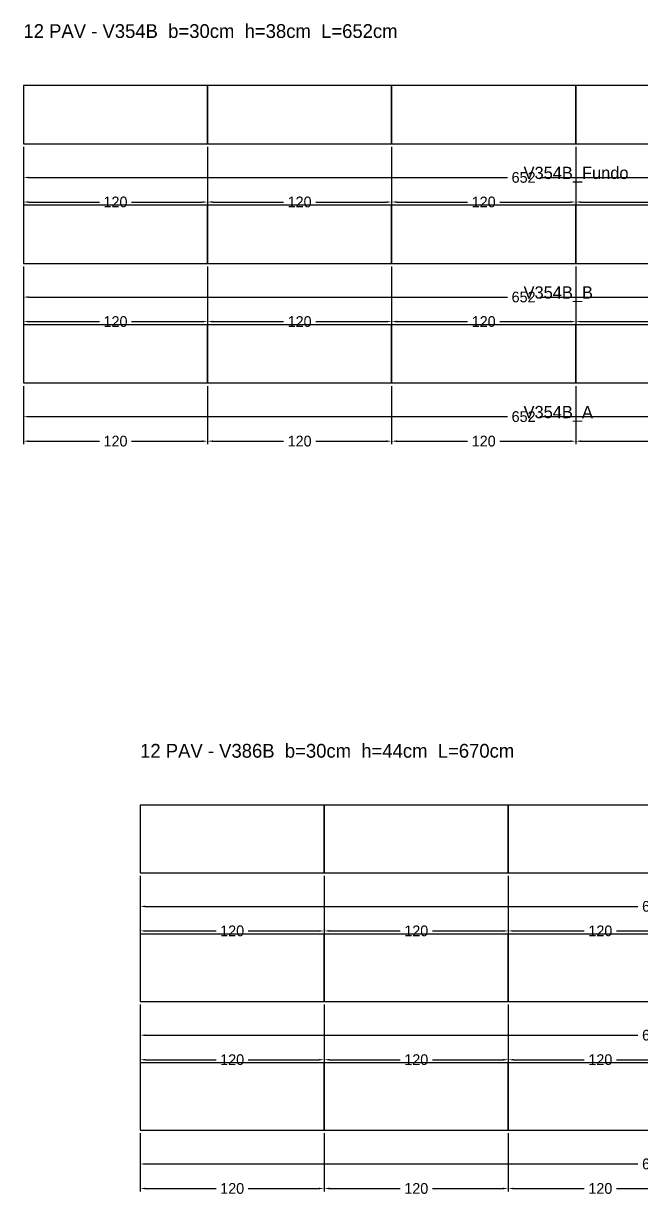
# Model space of a CAD drawing. Header units: metres. Extents: x 180 to 6304, y -11808 to -336.
# Drawn here: x 796 to 1199, y -5169 to -4404 of the extents above; entities that cross this region are included whole.
import ezdxf

# ---------------------------------------------------------------- set-up
doc = ezdxf.new("R2010")
doc.units = ezdxf.units.M
doc.layers.add('COTA', color=3, linetype='Continuous')
doc.dimstyles.new('COTA_VIG', dxfattribs={"dimtxt": 7, "dimasz": 3.5, "dimexe": 2, "dimexo": 2, "dimgap": 1.5, "dimtad": 1, "dimdec": 1, "dimcen": 2.5, "dimclrd": 3, "dimclre": 3, "dimclrt": 3, "dimazin": 3, "dimtfac": 1, "dimtmove": 0, "dimatfit": 3})

# ---------------------------------------------------------------- blocks, each defined once
blk = doc.blocks.new('_CLOSEDFILLED')
at = {"color": 0, "linetype": 'BYBLOCK'}
blk.add_solid([(-1, 0.16), (0, 0), (-1, -0.16)], dxfattribs=at)
blk = doc.blocks.new('*D1075')
at = {"color": 3}
for p, q in [((796.02, -4640.5), (796.02, -4662.5)), ((1448.02, -4640.5), (1448.02, -4662.5)), ((799.52, -4660.5), (1111.52, -4660.5)), ((1132.52, -4660.5), (1444.52, -4660.5))]:
    blk.add_line(p, q, dxfattribs=at)
at = {"layer": 'Defpoints'}
for p in [(796.02, -4638.5), (1448.02, -4638.5), (796.02, -4660.5)]:
    blk.add_point(p, dxfattribs=at)
at = {"layer": 'COTA', "color": 3, "xscale": 3.5, "yscale": 3.5, "rotation": 180}
blk.add_blockref('_CLOSEDFILLED', (796.02, -4660.5), dxfattribs=at)
at = {"layer": 'COTA', "color": 3, "xscale": 3.5, "yscale": 3.5}
blk.add_blockref('_CLOSEDFILLED', (1448.02, -4660.5), dxfattribs=at)
at = {"layer": 'COTA', "color": 3, "insert": (1122.02, -4660.5), "char_height": 7, "attachment_point": 5}
blk.add_mtext('652', dxfattribs=at)
blk = doc.blocks.new('*D1076')
at = {"color": 3}
for p, q in [((796.02, -4640.5), (796.02, -4678.5)), ((916.02, -4640.5), (916.02, -4678.5)), ((799.52, -4676.5), (845.52, -4676.5)), ((866.52, -4676.5), (912.52, -4676.5))]:
    blk.add_line(p, q, dxfattribs=at)
at = {"layer": 'Defpoints'}
for p in [(796.02, -4638.5), (916.02, -4638.5), (796.02, -4676.5)]:
    blk.add_point(p, dxfattribs=at)
at = {"layer": 'COTA', "color": 3, "xscale": 3.5, "yscale": 3.5, "rotation": 180}
blk.add_blockref('_CLOSEDFILLED', (796.02, -4676.5), dxfattribs=at)
at = {"layer": 'COTA', "color": 3, "xscale": 3.5, "yscale": 3.5}
blk.add_blockref('_CLOSEDFILLED', (916.02, -4676.5), dxfattribs=at)
at = {"layer": 'COTA', "color": 3, "insert": (856.02, -4676.5), "char_height": 7, "attachment_point": 5}
blk.add_mtext('120', dxfattribs=at)
blk = doc.blocks.new('*D1077')
at = {"color": 3}
for p, q in [((916.02, -4640.5), (916.02, -4678.5)), ((1036.02, -4640.5), (1036.02, -4678.5)), ((919.52, -4676.5), (965.52, -4676.5)), ((986.52, -4676.5), (1032.52, -4676.5))]:
    blk.add_line(p, q, dxfattribs=at)
at = {"layer": 'Defpoints'}
for p in [(916.02, -4638.5), (1036.02, -4638.5), (916.02, -4676.5)]:
    blk.add_point(p, dxfattribs=at)
at = {"layer": 'COTA', "color": 3, "xscale": 3.5, "yscale": 3.5, "rotation": 180}
blk.add_blockref('_CLOSEDFILLED', (916.02, -4676.5), dxfattribs=at)
at = {"layer": 'COTA', "color": 3, "xscale": 3.5, "yscale": 3.5}
blk.add_blockref('_CLOSEDFILLED', (1036.02, -4676.5), dxfattribs=at)
at = {"layer": 'COTA', "color": 3, "insert": (976.02, -4676.5), "char_height": 7, "attachment_point": 5}
blk.add_mtext('120', dxfattribs=at)
blk = doc.blocks.new('*D1078')
at = {"color": 3}
for p, q in [((1036.02, -4640.5), (1036.02, -4678.5)), ((1156.02, -4640.5), (1156.02, -4678.5)), ((1039.52, -4676.5), (1085.52, -4676.5)), ((1106.52, -4676.5), (1152.52, -4676.5))]:
    blk.add_line(p, q, dxfattribs=at)
at = {"layer": 'Defpoints'}
for p in [(1036.02, -4638.5), (1156.02, -4638.5), (1036.02, -4676.5)]:
    blk.add_point(p, dxfattribs=at)
at = {"layer": 'COTA', "color": 3, "xscale": 3.5, "yscale": 3.5, "rotation": 180}
blk.add_blockref('_CLOSEDFILLED', (1036.02, -4676.5), dxfattribs=at)
at = {"layer": 'COTA', "color": 3, "xscale": 3.5, "yscale": 3.5}
blk.add_blockref('_CLOSEDFILLED', (1156.02, -4676.5), dxfattribs=at)
at = {"layer": 'COTA', "color": 3, "insert": (1096.02, -4676.5), "char_height": 7, "attachment_point": 5}
blk.add_mtext('120', dxfattribs=at)
blk = doc.blocks.new('*D1079')
at = {"color": 3}
for p, q in [((1156.02, -4640.5), (1156.02, -4678.5)), ((1276.02, -4640.5), (1276.02, -4678.5)), ((1159.52, -4676.5), (1205.52, -4676.5)), ((1226.52, -4676.5), (1272.52, -4676.5))]:
    blk.add_line(p, q, dxfattribs=at)
at = {"layer": 'Defpoints'}
for p in [(1156.02, -4638.5), (1276.02, -4638.5), (1156.02, -4676.5)]:
    blk.add_point(p, dxfattribs=at)
at = {"layer": 'COTA', "color": 3, "xscale": 3.5, "yscale": 3.5, "rotation": 180}
blk.add_blockref('_CLOSEDFILLED', (1156.02, -4676.5), dxfattribs=at)
at = {"layer": 'COTA', "color": 3, "xscale": 3.5, "yscale": 3.5}
blk.add_blockref('_CLOSEDFILLED', (1276.02, -4676.5), dxfattribs=at)
at = {"layer": 'COTA', "color": 3, "insert": (1216.02, -4676.5), "char_height": 7, "attachment_point": 5}
blk.add_mtext('120', dxfattribs=at)
blk = doc.blocks.new('*D1083')
at = {"color": 3}
for p, q in [((796.02, -4562.5), (796.02, -4584.5)), ((1448.02, -4562.5), (1448.02, -4584.5)), ((799.52, -4582.5), (1111.52, -4582.5)), ((1132.52, -4582.5), (1444.52, -4582.5))]:
    blk.add_line(p, q, dxfattribs=at)
at = {"layer": 'Defpoints'}
for p in [(796.02, -4560.5), (1448.02, -4560.5), (796.02, -4582.5)]:
    blk.add_point(p, dxfattribs=at)
at = {"layer": 'COTA', "color": 3, "xscale": 3.5, "yscale": 3.5, "rotation": 180}
blk.add_blockref('_CLOSEDFILLED', (796.02, -4582.5), dxfattribs=at)
at = {"layer": 'COTA', "color": 3, "xscale": 3.5, "yscale": 3.5}
blk.add_blockref('_CLOSEDFILLED', (1448.02, -4582.5), dxfattribs=at)
at = {"layer": 'COTA', "color": 3, "insert": (1122.02, -4582.5), "char_height": 7, "attachment_point": 5}
blk.add_mtext('652', dxfattribs=at)
blk = doc.blocks.new('*D1084')
at = {"color": 3}
for p, q in [((796.02, -4562.5), (796.02, -4600.5)), ((916.02, -4562.5), (916.02, -4600.5)), ((799.52, -4598.5), (845.52, -4598.5)), ((866.52, -4598.5), (912.52, -4598.5))]:
    blk.add_line(p, q, dxfattribs=at)
at = {"layer": 'Defpoints'}
for p in [(796.02, -4560.5), (916.02, -4560.5), (796.02, -4598.5)]:
    blk.add_point(p, dxfattribs=at)
at = {"layer": 'COTA', "color": 3, "xscale": 3.5, "yscale": 3.5, "rotation": 180}
blk.add_blockref('_CLOSEDFILLED', (796.02, -4598.5), dxfattribs=at)
at = {"layer": 'COTA', "color": 3, "xscale": 3.5, "yscale": 3.5}
blk.add_blockref('_CLOSEDFILLED', (916.02, -4598.5), dxfattribs=at)
at = {"layer": 'COTA', "color": 3, "insert": (856.02, -4598.5), "char_height": 7, "attachment_point": 5}
blk.add_mtext('120', dxfattribs=at)
blk = doc.blocks.new('*D1085')
at = {"color": 3}
for p, q in [((916.02, -4562.5), (916.02, -4600.5)), ((1036.02, -4562.5), (1036.02, -4600.5)), ((919.52, -4598.5), (965.52, -4598.5)), ((986.52, -4598.5), (1032.52, -4598.5))]:
    blk.add_line(p, q, dxfattribs=at)
at = {"layer": 'Defpoints'}
for p in [(916.02, -4560.5), (1036.02, -4560.5), (916.02, -4598.5)]:
    blk.add_point(p, dxfattribs=at)
at = {"layer": 'COTA', "color": 3, "xscale": 3.5, "yscale": 3.5, "rotation": 180}
blk.add_blockref('_CLOSEDFILLED', (916.02, -4598.5), dxfattribs=at)
at = {"layer": 'COTA', "color": 3, "xscale": 3.5, "yscale": 3.5}
blk.add_blockref('_CLOSEDFILLED', (1036.02, -4598.5), dxfattribs=at)
at = {"layer": 'COTA', "color": 3, "insert": (976.02, -4598.5), "char_height": 7, "attachment_point": 5}
blk.add_mtext('120', dxfattribs=at)
blk = doc.blocks.new('*D1086')
at = {"color": 3}
for p, q in [((1036.02, -4562.5), (1036.02, -4600.5)), ((1156.02, -4562.5), (1156.02, -4600.5)), ((1039.52, -4598.5), (1085.52, -4598.5)), ((1106.52, -4598.5), (1152.52, -4598.5))]:
    blk.add_line(p, q, dxfattribs=at)
at = {"layer": 'Defpoints'}
for p in [(1036.02, -4560.5), (1156.02, -4560.5), (1036.02, -4598.5)]:
    blk.add_point(p, dxfattribs=at)
at = {"layer": 'COTA', "color": 3, "xscale": 3.5, "yscale": 3.5, "rotation": 180}
blk.add_blockref('_CLOSEDFILLED', (1036.02, -4598.5), dxfattribs=at)
at = {"layer": 'COTA', "color": 3, "xscale": 3.5, "yscale": 3.5}
blk.add_blockref('_CLOSEDFILLED', (1156.02, -4598.5), dxfattribs=at)
at = {"layer": 'COTA', "color": 3, "insert": (1096.02, -4598.5), "char_height": 7, "attachment_point": 5}
blk.add_mtext('120', dxfattribs=at)
blk = doc.blocks.new('*D1087')
at = {"color": 3}
for p, q in [((1156.02, -4562.5), (1156.02, -4600.5)), ((1276.02, -4562.5), (1276.02, -4600.5)), ((1159.52, -4598.5), (1205.52, -4598.5)), ((1226.52, -4598.5), (1272.52, -4598.5))]:
    blk.add_line(p, q, dxfattribs=at)
at = {"layer": 'Defpoints'}
for p in [(1156.02, -4560.5), (1276.02, -4560.5), (1156.02, -4598.5)]:
    blk.add_point(p, dxfattribs=at)
at = {"layer": 'COTA', "color": 3, "xscale": 3.5, "yscale": 3.5, "rotation": 180}
blk.add_blockref('_CLOSEDFILLED', (1156.02, -4598.5), dxfattribs=at)
at = {"layer": 'COTA', "color": 3, "xscale": 3.5, "yscale": 3.5}
blk.add_blockref('_CLOSEDFILLED', (1276.02, -4598.5), dxfattribs=at)
at = {"layer": 'COTA', "color": 3, "insert": (1216.02, -4598.5), "char_height": 7, "attachment_point": 5}
blk.add_mtext('120', dxfattribs=at)
blk = doc.blocks.new('*D1091')
at = {"color": 3}
for p, q in [((796.02, -4484.5), (796.02, -4506.5)), ((1448.02, -4484.5), (1448.02, -4506.5)), ((799.52, -4504.5), (1111.52, -4504.5)), ((1132.52, -4504.5), (1444.52, -4504.5))]:
    blk.add_line(p, q, dxfattribs=at)
at = {"layer": 'Defpoints'}
for p in [(796.02, -4482.5), (1448.02, -4482.5), (796.02, -4504.5)]:
    blk.add_point(p, dxfattribs=at)
at = {"layer": 'COTA', "color": 3, "xscale": 3.5, "yscale": 3.5, "rotation": 180}
blk.add_blockref('_CLOSEDFILLED', (796.02, -4504.5), dxfattribs=at)
at = {"layer": 'COTA', "color": 3, "xscale": 3.5, "yscale": 3.5}
blk.add_blockref('_CLOSEDFILLED', (1448.02, -4504.5), dxfattribs=at)
at = {"layer": 'COTA', "color": 3, "insert": (1122.02, -4504.5), "char_height": 7, "attachment_point": 5}
blk.add_mtext('652', dxfattribs=at)
blk = doc.blocks.new('*D1092')
at = {"color": 3}
for p, q in [((796.02, -4484.5), (796.02, -4522.5)), ((916.02, -4484.5), (916.02, -4522.5)), ((799.52, -4520.5), (845.52, -4520.5)), ((866.52, -4520.5), (912.52, -4520.5))]:
    blk.add_line(p, q, dxfattribs=at)
at = {"layer": 'Defpoints'}
for p in [(796.02, -4482.5), (916.02, -4482.5), (796.02, -4520.5)]:
    blk.add_point(p, dxfattribs=at)
at = {"layer": 'COTA', "color": 3, "xscale": 3.5, "yscale": 3.5, "rotation": 180}
blk.add_blockref('_CLOSEDFILLED', (796.02, -4520.5), dxfattribs=at)
at = {"layer": 'COTA', "color": 3, "xscale": 3.5, "yscale": 3.5}
blk.add_blockref('_CLOSEDFILLED', (916.02, -4520.5), dxfattribs=at)
at = {"layer": 'COTA', "color": 3, "insert": (856.02, -4520.5), "char_height": 7, "attachment_point": 5}
blk.add_mtext('120', dxfattribs=at)
blk = doc.blocks.new('*D1093')
at = {"color": 3}
for p, q in [((916.02, -4484.5), (916.02, -4522.5)), ((1036.02, -4484.5), (1036.02, -4522.5)), ((919.52, -4520.5), (965.52, -4520.5)), ((986.52, -4520.5), (1032.52, -4520.5))]:
    blk.add_line(p, q, dxfattribs=at)
at = {"layer": 'Defpoints'}
for p in [(916.02, -4482.5), (1036.02, -4482.5), (916.02, -4520.5)]:
    blk.add_point(p, dxfattribs=at)
at = {"layer": 'COTA', "color": 3, "xscale": 3.5, "yscale": 3.5, "rotation": 180}
blk.add_blockref('_CLOSEDFILLED', (916.02, -4520.5), dxfattribs=at)
at = {"layer": 'COTA', "color": 3, "xscale": 3.5, "yscale": 3.5}
blk.add_blockref('_CLOSEDFILLED', (1036.02, -4520.5), dxfattribs=at)
at = {"layer": 'COTA', "color": 3, "insert": (976.02, -4520.5), "char_height": 7, "attachment_point": 5}
blk.add_mtext('120', dxfattribs=at)
blk = doc.blocks.new('*D1094')
at = {"color": 3}
for p, q in [((1036.02, -4484.5), (1036.02, -4522.5)), ((1156.02, -4484.5), (1156.02, -4522.5)), ((1039.52, -4520.5), (1085.52, -4520.5)), ((1106.52, -4520.5), (1152.52, -4520.5))]:
    blk.add_line(p, q, dxfattribs=at)
at = {"layer": 'Defpoints'}
for p in [(1036.02, -4482.5), (1156.02, -4482.5), (1036.02, -4520.5)]:
    blk.add_point(p, dxfattribs=at)
at = {"layer": 'COTA', "color": 3, "xscale": 3.5, "yscale": 3.5, "rotation": 180}
blk.add_blockref('_CLOSEDFILLED', (1036.02, -4520.5), dxfattribs=at)
at = {"layer": 'COTA', "color": 3, "xscale": 3.5, "yscale": 3.5}
blk.add_blockref('_CLOSEDFILLED', (1156.02, -4520.5), dxfattribs=at)
at = {"layer": 'COTA', "color": 3, "insert": (1096.02, -4520.5), "char_height": 7, "attachment_point": 5}
blk.add_mtext('120', dxfattribs=at)
blk = doc.blocks.new('*D1095')
at = {"color": 3}
for p, q in [((1156.02, -4484.5), (1156.02, -4522.5)), ((1276.02, -4484.5), (1276.02, -4522.5)), ((1159.52, -4520.5), (1205.52, -4520.5)), ((1226.52, -4520.5), (1272.52, -4520.5))]:
    blk.add_line(p, q, dxfattribs=at)
at = {"layer": 'Defpoints'}
for p in [(1156.02, -4482.5), (1276.02, -4482.5), (1156.02, -4520.5)]:
    blk.add_point(p, dxfattribs=at)
at = {"layer": 'COTA', "color": 3, "xscale": 3.5, "yscale": 3.5, "rotation": 180}
blk.add_blockref('_CLOSEDFILLED', (1156.02, -4520.5), dxfattribs=at)
at = {"layer": 'COTA', "color": 3, "xscale": 3.5, "yscale": 3.5}
blk.add_blockref('_CLOSEDFILLED', (1276.02, -4520.5), dxfattribs=at)
at = {"layer": 'COTA', "color": 3, "insert": (1216.02, -4520.5), "char_height": 7, "attachment_point": 5}
blk.add_mtext('120', dxfattribs=at)
blk = doc.blocks.new('*D1369')
at = {"color": 3}
for p, q in [((872.07, -5127.94), (872.07, -5149.94)), ((1542.07, -5127.94), (1542.07, -5149.94)), ((875.57, -5147.94), (1196.57, -5147.94)), ((1217.57, -5147.94), (1538.57, -5147.94))]:
    blk.add_line(p, q, dxfattribs=at)
at = {"layer": 'Defpoints'}
for p in [(872.07, -5125.94), (1542.07, -5125.94), (872.07, -5147.94)]:
    blk.add_point(p, dxfattribs=at)
at = {"layer": 'COTA', "color": 3, "xscale": 3.5, "yscale": 3.5, "rotation": 180}
blk.add_blockref('_CLOSEDFILLED', (872.07, -5147.94), dxfattribs=at)
at = {"layer": 'COTA', "color": 3, "xscale": 3.5, "yscale": 3.5}
blk.add_blockref('_CLOSEDFILLED', (1542.07, -5147.94), dxfattribs=at)
at = {"layer": 'COTA', "color": 3, "insert": (1207.07, -5147.94), "char_height": 7, "attachment_point": 5}
blk.add_mtext('670', dxfattribs=at)
blk = doc.blocks.new('*D1370')
at = {"color": 3}
for p, q in [((872.07, -5127.94), (872.07, -5165.94)), ((992.07, -5127.94), (992.07, -5165.94)), ((875.57, -5163.94), (921.57, -5163.94)), ((942.57, -5163.94), (988.57, -5163.94))]:
    blk.add_line(p, q, dxfattribs=at)
at = {"layer": 'Defpoints'}
for p in [(872.07, -5125.94), (992.07, -5125.94), (872.07, -5163.94)]:
    blk.add_point(p, dxfattribs=at)
at = {"layer": 'COTA', "color": 3, "xscale": 3.5, "yscale": 3.5, "rotation": 180}
blk.add_blockref('_CLOSEDFILLED', (872.07, -5163.94), dxfattribs=at)
at = {"layer": 'COTA', "color": 3, "xscale": 3.5, "yscale": 3.5}
blk.add_blockref('_CLOSEDFILLED', (992.07, -5163.94), dxfattribs=at)
at = {"layer": 'COTA', "color": 3, "insert": (932.07, -5163.94), "char_height": 7, "attachment_point": 5}
blk.add_mtext('120', dxfattribs=at)
blk = doc.blocks.new('*D1371')
at = {"color": 3}
for p, q in [((992.07, -5127.94), (992.07, -5165.94)), ((1112.07, -5127.94), (1112.07, -5165.94)), ((995.57, -5163.94), (1041.57, -5163.94)), ((1062.57, -5163.94), (1108.57, -5163.94))]:
    blk.add_line(p, q, dxfattribs=at)
at = {"layer": 'Defpoints'}
for p in [(992.07, -5125.94), (1112.07, -5125.94), (992.07, -5163.94)]:
    blk.add_point(p, dxfattribs=at)
at = {"layer": 'COTA', "color": 3, "xscale": 3.5, "yscale": 3.5, "rotation": 180}
blk.add_blockref('_CLOSEDFILLED', (992.07, -5163.94), dxfattribs=at)
at = {"layer": 'COTA', "color": 3, "xscale": 3.5, "yscale": 3.5}
blk.add_blockref('_CLOSEDFILLED', (1112.07, -5163.94), dxfattribs=at)
at = {"layer": 'COTA', "color": 3, "insert": (1052.07, -5163.94), "char_height": 7, "attachment_point": 5}
blk.add_mtext('120', dxfattribs=at)
blk = doc.blocks.new('*D1372')
at = {"color": 3}
for p, q in [((1112.07, -5127.94), (1112.07, -5165.94)), ((1232.07, -5127.94), (1232.07, -5165.94)), ((1115.57, -5163.94), (1161.57, -5163.94)), ((1182.57, -5163.94), (1228.57, -5163.94))]:
    blk.add_line(p, q, dxfattribs=at)
at = {"layer": 'Defpoints'}
for p in [(1112.07, -5125.94), (1232.07, -5125.94), (1112.07, -5163.94)]:
    blk.add_point(p, dxfattribs=at)
at = {"layer": 'COTA', "color": 3, "xscale": 3.5, "yscale": 3.5, "rotation": 180}
blk.add_blockref('_CLOSEDFILLED', (1112.07, -5163.94), dxfattribs=at)
at = {"layer": 'COTA', "color": 3, "xscale": 3.5, "yscale": 3.5}
blk.add_blockref('_CLOSEDFILLED', (1232.07, -5163.94), dxfattribs=at)
at = {"layer": 'COTA', "color": 3, "insert": (1172.07, -5163.94), "char_height": 7, "attachment_point": 5}
blk.add_mtext('120', dxfattribs=at)
blk = doc.blocks.new('*D1377')
at = {"color": 3}
for p, q in [((872.07, -5043.94), (872.07, -5065.94)), ((1542.07, -5043.94), (1542.07, -5065.94)), ((875.57, -5063.94), (1196.57, -5063.94)), ((1217.57, -5063.94), (1538.57, -5063.94))]:
    blk.add_line(p, q, dxfattribs=at)
at = {"layer": 'Defpoints'}
for p in [(872.07, -5041.94), (1542.07, -5041.94), (872.07, -5063.94)]:
    blk.add_point(p, dxfattribs=at)
at = {"layer": 'COTA', "color": 3, "xscale": 3.5, "yscale": 3.5, "rotation": 180}
blk.add_blockref('_CLOSEDFILLED', (872.07, -5063.94), dxfattribs=at)
at = {"layer": 'COTA', "color": 3, "xscale": 3.5, "yscale": 3.5}
blk.add_blockref('_CLOSEDFILLED', (1542.07, -5063.94), dxfattribs=at)
at = {"layer": 'COTA', "color": 3, "insert": (1207.07, -5063.94), "char_height": 7, "attachment_point": 5}
blk.add_mtext('670', dxfattribs=at)
blk = doc.blocks.new('*D1378')
at = {"color": 3}
for p, q in [((872.07, -5043.94), (872.07, -5081.94)), ((992.07, -5043.94), (992.07, -5081.94)), ((875.57, -5079.94), (921.57, -5079.94)), ((942.57, -5079.94), (988.57, -5079.94))]:
    blk.add_line(p, q, dxfattribs=at)
at = {"layer": 'Defpoints'}
for p in [(872.07, -5041.94), (992.07, -5041.94), (872.07, -5079.94)]:
    blk.add_point(p, dxfattribs=at)
at = {"layer": 'COTA', "color": 3, "xscale": 3.5, "yscale": 3.5, "rotation": 180}
blk.add_blockref('_CLOSEDFILLED', (872.07, -5079.94), dxfattribs=at)
at = {"layer": 'COTA', "color": 3, "xscale": 3.5, "yscale": 3.5}
blk.add_blockref('_CLOSEDFILLED', (992.07, -5079.94), dxfattribs=at)
at = {"layer": 'COTA', "color": 3, "insert": (932.07, -5079.94), "char_height": 7, "attachment_point": 5}
blk.add_mtext('120', dxfattribs=at)
blk = doc.blocks.new('*D1379')
at = {"color": 3}
for p, q in [((992.07, -5043.94), (992.07, -5081.94)), ((1112.07, -5043.94), (1112.07, -5081.94)), ((995.57, -5079.94), (1041.57, -5079.94)), ((1062.57, -5079.94), (1108.57, -5079.94))]:
    blk.add_line(p, q, dxfattribs=at)
at = {"layer": 'Defpoints'}
for p in [(992.07, -5041.94), (1112.07, -5041.94), (992.07, -5079.94)]:
    blk.add_point(p, dxfattribs=at)
at = {"layer": 'COTA', "color": 3, "xscale": 3.5, "yscale": 3.5, "rotation": 180}
blk.add_blockref('_CLOSEDFILLED', (992.07, -5079.94), dxfattribs=at)
at = {"layer": 'COTA', "color": 3, "xscale": 3.5, "yscale": 3.5}
blk.add_blockref('_CLOSEDFILLED', (1112.07, -5079.94), dxfattribs=at)
at = {"layer": 'COTA', "color": 3, "insert": (1052.07, -5079.94), "char_height": 7, "attachment_point": 5}
blk.add_mtext('120', dxfattribs=at)
blk = doc.blocks.new('*D1380')
at = {"color": 3}
for p, q in [((1112.07, -5043.94), (1112.07, -5081.94)), ((1232.07, -5043.94), (1232.07, -5081.94)), ((1115.57, -5079.94), (1161.57, -5079.94)), ((1182.57, -5079.94), (1228.57, -5079.94))]:
    blk.add_line(p, q, dxfattribs=at)
at = {"layer": 'Defpoints'}
for p in [(1112.07, -5041.94), (1232.07, -5041.94), (1112.07, -5079.94)]:
    blk.add_point(p, dxfattribs=at)
at = {"layer": 'COTA', "color": 3, "xscale": 3.5, "yscale": 3.5, "rotation": 180}
blk.add_blockref('_CLOSEDFILLED', (1112.07, -5079.94), dxfattribs=at)
at = {"layer": 'COTA', "color": 3, "xscale": 3.5, "yscale": 3.5}
blk.add_blockref('_CLOSEDFILLED', (1232.07, -5079.94), dxfattribs=at)
at = {"layer": 'COTA', "color": 3, "insert": (1172.07, -5079.94), "char_height": 7, "attachment_point": 5}
blk.add_mtext('120', dxfattribs=at)
blk = doc.blocks.new('*D1385')
at = {"color": 3}
for p, q in [((872.07, -4959.94), (872.07, -4981.94)), ((1542.07, -4959.94), (1542.07, -4981.94)), ((875.57, -4979.94), (1196.57, -4979.94)), ((1217.57, -4979.94), (1538.57, -4979.94))]:
    blk.add_line(p, q, dxfattribs=at)
at = {"layer": 'Defpoints'}
for p in [(872.07, -4957.94), (1542.07, -4957.94), (872.07, -4979.94)]:
    blk.add_point(p, dxfattribs=at)
at = {"layer": 'COTA', "color": 3, "xscale": 3.5, "yscale": 3.5, "rotation": 180}
blk.add_blockref('_CLOSEDFILLED', (872.07, -4979.94), dxfattribs=at)
at = {"layer": 'COTA', "color": 3, "xscale": 3.5, "yscale": 3.5}
blk.add_blockref('_CLOSEDFILLED', (1542.07, -4979.94), dxfattribs=at)
at = {"layer": 'COTA', "color": 3, "insert": (1207.07, -4979.94), "char_height": 7, "attachment_point": 5}
blk.add_mtext('670', dxfattribs=at)
blk = doc.blocks.new('*D1386')
at = {"color": 3}
for p, q in [((872.07, -4959.94), (872.07, -4997.94)), ((992.07, -4959.94), (992.07, -4997.94)), ((875.57, -4995.94), (921.57, -4995.94)), ((942.57, -4995.94), (988.57, -4995.94))]:
    blk.add_line(p, q, dxfattribs=at)
at = {"layer": 'Defpoints'}
for p in [(872.07, -4957.94), (992.07, -4957.94), (872.07, -4995.94)]:
    blk.add_point(p, dxfattribs=at)
at = {"layer": 'COTA', "color": 3, "xscale": 3.5, "yscale": 3.5, "rotation": 180}
blk.add_blockref('_CLOSEDFILLED', (872.07, -4995.94), dxfattribs=at)
at = {"layer": 'COTA', "color": 3, "xscale": 3.5, "yscale": 3.5}
blk.add_blockref('_CLOSEDFILLED', (992.07, -4995.94), dxfattribs=at)
at = {"layer": 'COTA', "color": 3, "insert": (932.07, -4995.94), "char_height": 7, "attachment_point": 5}
blk.add_mtext('120', dxfattribs=at)
blk = doc.blocks.new('*D1387')
at = {"color": 3}
for p, q in [((992.07, -4959.94), (992.07, -4997.94)), ((1112.07, -4959.94), (1112.07, -4997.94)), ((995.57, -4995.94), (1041.57, -4995.94)), ((1062.57, -4995.94), (1108.57, -4995.94))]:
    blk.add_line(p, q, dxfattribs=at)
at = {"layer": 'Defpoints'}
for p in [(992.07, -4957.94), (1112.07, -4957.94), (992.07, -4995.94)]:
    blk.add_point(p, dxfattribs=at)
at = {"layer": 'COTA', "color": 3, "xscale": 3.5, "yscale": 3.5, "rotation": 180}
blk.add_blockref('_CLOSEDFILLED', (992.07, -4995.94), dxfattribs=at)
at = {"layer": 'COTA', "color": 3, "xscale": 3.5, "yscale": 3.5}
blk.add_blockref('_CLOSEDFILLED', (1112.07, -4995.94), dxfattribs=at)
at = {"layer": 'COTA', "color": 3, "insert": (1052.07, -4995.94), "char_height": 7, "attachment_point": 5}
blk.add_mtext('120', dxfattribs=at)
blk = doc.blocks.new('*D1388')
at = {"color": 3}
for p, q in [((1112.07, -4959.94), (1112.07, -4997.94)), ((1232.07, -4959.94), (1232.07, -4997.94)), ((1115.57, -4995.94), (1161.57, -4995.94)), ((1182.57, -4995.94), (1228.57, -4995.94))]:
    blk.add_line(p, q, dxfattribs=at)
at = {"layer": 'Defpoints'}
for p in [(1112.07, -4957.94), (1232.07, -4957.94), (1112.07, -4995.94)]:
    blk.add_point(p, dxfattribs=at)
at = {"layer": 'COTA', "color": 3, "xscale": 3.5, "yscale": 3.5, "rotation": 180}
blk.add_blockref('_CLOSEDFILLED', (1112.07, -4995.94), dxfattribs=at)
at = {"layer": 'COTA', "color": 3, "xscale": 3.5, "yscale": 3.5}
blk.add_blockref('_CLOSEDFILLED', (1232.07, -4995.94), dxfattribs=at)
at = {"layer": 'COTA', "color": 3, "insert": (1172.07, -4995.94), "char_height": 7, "attachment_point": 5}
blk.add_mtext('120', dxfattribs=at)

msp = doc.modelspace()

# ---------------------------------------------------------------- linework, layer by layer
at = {"layer": 'Paineis'}
for points in [[(796.02, -4482.5), (916.02, -4482.5), (916.02, -4444.5), (796.02, -4444.5)], [(916.02, -4482.5), (1036.02, -4482.5), (1036.02, -4444.5), (916.02, -4444.5)], [(1036.02, -4482.5), (1156.02, -4482.5), (1156.02, -4444.5), (1036.02, -4444.5)], [(1156.02, -4482.5), (1276.02, -4482.5), (1276.02, -4444.5), (1156.02, -4444.5)], [(796.02, -4560.5), (916.02, -4560.5), (916.02, -4522.5), (796.02, -4522.5)], [(916.02, -4560.5), (1036.02, -4560.5), (1036.02, -4522.5), (916.02, -4522.5)], [(1036.02, -4560.5), (1156.02, -4560.5), (1156.02, -4522.5), (1036.02, -4522.5)], [(1156.02, -4560.5), (1276.02, -4560.5), (1276.02, -4522.5), (1156.02, -4522.5)], [(796.02, -4638.5), (916.02, -4638.5), (916.02, -4600.5), (796.02, -4600.5)], [(916.02, -4638.5), (1036.02, -4638.5), (1036.02, -4600.5), (916.02, -4600.5)], [(1036.02, -4638.5), (1156.02, -4638.5), (1156.02, -4600.5), (1036.02, -4600.5)], [(1156.02, -4638.5), (1276.02, -4638.5), (1276.02, -4600.5), (1156.02, -4600.5)], [(872.07, -4957.94), (992.07, -4957.94), (992.07, -4913.94), (872.07, -4913.94)], [(992.07, -4957.94), (1112.07, -4957.94), (1112.07, -4913.94), (992.07, -4913.94)], [(1112.07, -4957.94), (1232.07, -4957.94), (1232.07, -4913.94), (1112.07, -4913.94)], [(872.07, -5041.94), (992.07, -5041.94), (992.07, -4997.94), (872.07, -4997.94)], [(992.07, -5041.94), (1112.07, -5041.94), (1112.07, -4997.94), (992.07, -4997.94)], [(1112.07, -5041.94), (1232.07, -5041.94), (1232.07, -4997.94), (1112.07, -4997.94)], [(872.07, -5125.94), (992.07, -5125.94), (992.07, -5081.94), (872.07, -5081.94)], [(992.07, -5125.94), (1112.07, -5125.94), (1112.07, -5081.94), (992.07, -5081.94)], [(1112.07, -5125.94), (1232.07, -5125.94), (1232.07, -5081.94), (1112.07, -5081.94)]]:
    msp.add_lwpolyline(points, close=True, dxfattribs=at)

# ---------------------------------------------------------------- texts
at = {"layer": 'NOMENCLATURA', "char_height": 9, "attachment_point": 1}
for s, insert in [('12 PAV - V354B  b=30cm  h=38cm  L=652cm', (796.02, -4404.5)), ('12 PAV - V386B  b=30cm  h=44cm  L=670cm', (872.07, -4873.94))]:
    msp.add_mtext(s, dxfattribs=dict(at, insert=insert))
at = {"layer": 'Texto Secao', "char_height": 8, "attachment_point": 1}
for s, insert in [('V354B_Fundo', (1122.02, -4497.5)), ('V354B_B', (1122.02, -4575.5)), ('V354B_A', (1122.02, -4653.5))]:
    msp.add_mtext(s, dxfattribs=dict(at, insert=insert))

# ---------------------------------------------------------------- dimensions: what is measured, and where the dimension line sits
at = {"layer": 'COTA'}
for base, p1, p2, picture, middle in [((796.02, -4504.5), (796.02, -4482.5), (1448.02, -4482.5), '*D1091', (1122.02, -4504.5)), ((796.02, -4520.5), (796.02, -4482.5), (916.02, -4482.5), '*D1092', (856.02, -4520.5)), ((916.02, -4520.5), (916.02, -4482.5), (1036.02, -4482.5), '*D1093', (976.02, -4520.5)), ((1036.02, -4520.5), (1036.02, -4482.5), (1156.02, -4482.5), '*D1094', (1096.02, -4520.5)), ((1156.02, -4520.5), (1156.02, -4482.5), (1276.02, -4482.5), '*D1095', (1216.02, -4520.5)), ((796.02, -4582.5), (796.02, -4560.5), (1448.02, -4560.5), '*D1083', (1122.02, -4582.5)), ((796.02, -4598.5), (796.02, -4560.5), (916.02, -4560.5), '*D1084', (856.02, -4598.5)), ((916.02, -4598.5), (916.02, -4560.5), (1036.02, -4560.5), '*D1085', (976.02, -4598.5)), ((1036.02, -4598.5), (1036.02, -4560.5), (1156.02, -4560.5), '*D1086', (1096.02, -4598.5)), ((1156.02, -4598.5), (1156.02, -4560.5), (1276.02, -4560.5), '*D1087', (1216.02, -4598.5)), ((796.02, -4660.5), (796.02, -4638.5), (1448.02, -4638.5), '*D1075', (1122.02, -4660.5)), ((796.02, -4676.5), (796.02, -4638.5), (916.02, -4638.5), '*D1076', (856.02, -4676.5)), ((916.02, -4676.5), (916.02, -4638.5), (1036.02, -4638.5), '*D1077', (976.02, -4676.5)), ((1036.02, -4676.5), (1036.02, -4638.5), (1156.02, -4638.5), '*D1078', (1096.02, -4676.5)), ((1156.02, -4676.5), (1156.02, -4638.5), (1276.02, -4638.5), '*D1079', (1216.02, -4676.5)), ((872.07, -4979.94), (872.07, -4957.94), (1542.07, -4957.94), '*D1385', (1207.07, -4979.94)), ((872.07, -4995.94), (872.07, -4957.94), (992.07, -4957.94), '*D1386', (932.07, -4995.94)), ((992.07, -4995.94), (992.07, -4957.94), (1112.07, -4957.94), '*D1387', (1052.07, -4995.94)), ((1112.07, -4995.94), (1112.07, -4957.94), (1232.07, -4957.94), '*D1388', (1172.07, -4995.94)), ((872.07, -5063.94), (872.07, -5041.94), (1542.07, -5041.94), '*D1377', (1207.07, -5063.94)), ((872.07, -5079.94), (872.07, -5041.94), (992.07, -5041.94), '*D1378', (932.07, -5079.94)), ((992.07, -5079.94), (992.07, -5041.94), (1112.07, -5041.94), '*D1379', (1052.07, -5079.94)), ((1112.07, -5079.94), (1112.07, -5041.94), (1232.07, -5041.94), '*D1380', (1172.07, -5079.94)), ((872.07, -5147.94), (872.07, -5125.94), (1542.07, -5125.94), '*D1369', (1207.07, -5147.94)), ((872.07, -5163.94), (872.07, -5125.94), (992.07, -5125.94), '*D1370', (932.07, -5163.94)), ((992.07, -5163.94), (992.07, -5125.94), (1112.07, -5125.94), '*D1371', (1052.07, -5163.94)), ((1112.07, -5163.94), (1112.07, -5125.94), (1232.07, -5125.94), '*D1372', (1172.07, -5163.94))]:
    dim = msp.add_linear_dim(base=base, p1=p1, p2=p2, dimstyle='COTA_VIG', dxfattribs=at)
    dim.commit()
    dim.dimension.update_dxf_attribs({"geometry": picture, "text_midpoint": middle})

doc.saveas('drawing.dxf')
